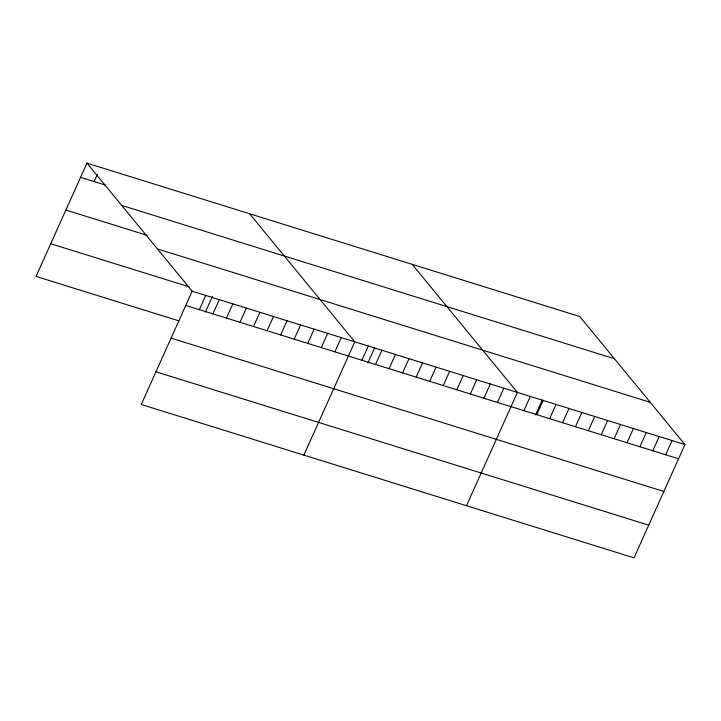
<?xml version="1.0" encoding="UTF-8"?>
<svg xmlns="http://www.w3.org/2000/svg" width="721" height="721" viewBox="0 0 721 721"><rect width="100%" height="100%" fill="white"/><g stroke="black" fill="none" stroke-linecap="round" stroke-linejoin="round"><path stroke-width="1.08" d="M86.962 163.135L192.174 291.212L141.262 404.499L634.038 557.865L684.95 444.569L579.738 316.501L86.962 163.135L36.05 276.431L178.862 320.872M94.127 181.575L97.317 174.464M199.338 309.642L205.728 295.43M205.341 312.175L212.47 296.322M212.893 313.86L219.274 299.648M226.439 318.078L232.829 303.865M239.994 322.296L246.384 308.083M253.54 326.514L259.93 312.301M267.094 330.732L273.484 316.519M280.649 334.95L287.039 320.737M294.195 339.167L300.585 324.955M307.75 343.385L314.14 329.164M321.296 347.603L327.685 333.381M334.85 351.821L341.24 337.599M303.874 455.113L354.795 341.817L249.583 213.749M361.951 360.257L368.341 346.035M367.962 362.789L374.641 347.928M375.506 364.475L381.896 350.253M389.061 368.692L395.441 354.471M402.606 372.91L408.996 358.688M416.161 377.119L422.551 362.906M429.707 381.337L436.097 367.124M443.262 385.555L449.652 371.342M456.817 389.773L463.197 375.56M470.362 393.99L476.752 379.778M483.917 398.208L490.307 383.996M497.463 402.426L503.853 388.213M466.496 505.718L517.408 392.431L412.196 264.355M523.906 410.655L530.295 396.442M535.505 414.926L542.183 400.065M536.794 414.665L543.183 400.452M549.681 418.676L556.071 404.463M562.569 422.686L568.959 408.474M575.457 426.697L581.847 412.484M588.345 430.707L594.735 416.495M601.233 434.727L607.623 420.505M614.121 438.738L620.511 424.516M627.009 442.748L633.399 428.526M639.897 446.759L646.286 432.537M652.784 450.769L659.174 436.547M665.672 454.78L672.062 440.558M80.572 177.357L105.59 185.135M121.687 205.404L614.454 358.761M65.881 210.045L147.192 235.352M157.457 248.943L650.234 402.309M50.74 243.734L189.38 286.877M192.174 291.212L684.95 444.569M185.784 305.425L678.56 458.79M171.093 338.122L663.87 491.479M155.952 371.802L648.729 525.167"/></g></svg>
